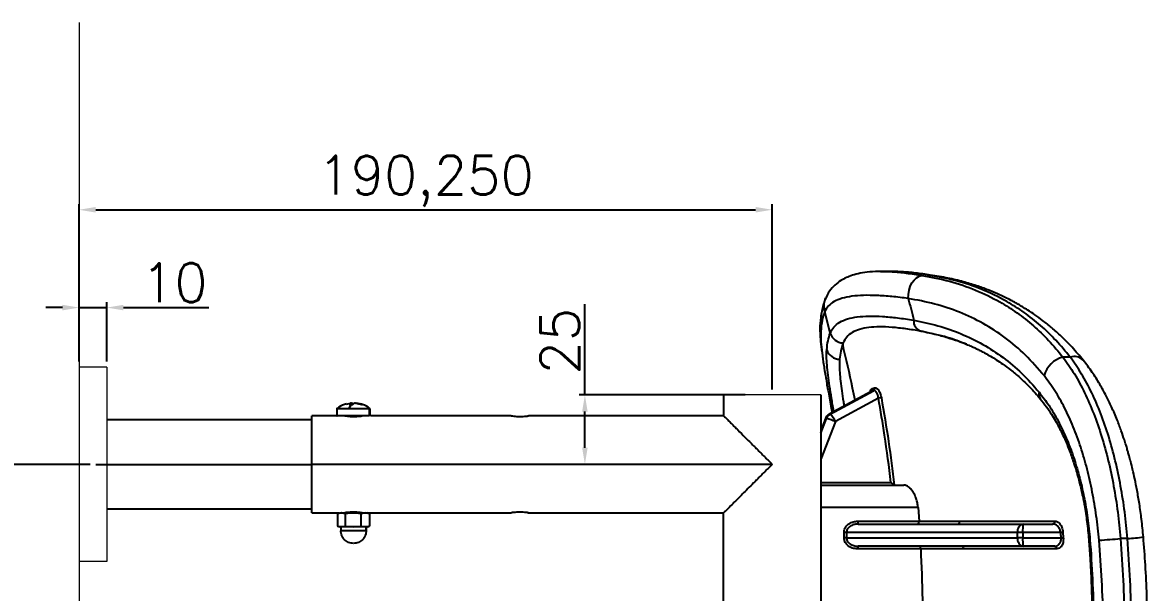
# Model space of a CAD drawing. Header units: inches. Extents: x 63 to 903, y 39 to 633.
# Drawn here: x 211.2 to 414.1, y 251.1 to 353.8 of the extents above; entities that cross this region are included whole.
import ezdxf

# ---------------------------------------------------------------- set-up
doc = ezdxf.new("R2010")
doc.units = ezdxf.units.IN
doc.header["$MEASUREMENT"] = 0
doc.layers.get('0').update_dxf_attribs({"lineweight": 13})
doc.layers.get('Defpoints').update_dxf_attribs({"color": 3})
doc.layers.add('윤곽선', color=7, linetype='Continuous', lineweight=9)
doc.styles.get("Standard").update_dxf_attribs({"font": 'romans.shx', "bigfont": 'ghs.shx'})
doc.dimstyles.new('2-1사본 Standard', dxfattribs={"dimtxt": 2.5, "dimasz": 3, "dimexe": 1, "dimexo": 1, "dimgap": 1, "dimtad": 1, "dimdec": 1, "dimlfac": 2, "dimdsep": 46, "dimtxsty": 'Standard', "dimcen": 0.09, "dimclrd": 1, "dimclre": 1, "dimclrt": 2, "dimadec": 0, "dimazin": 0, "dimtfac": 1, "dimtdec": 1, "dimtmove": 0, "dimatfit": 3, "dimfxl": 0, "dimtolj": 1, "dimtzin": 0, "dimarcsym": 0})

# ---------------------------------------------------------------- blocks, each defined once
blk = doc.blocks.new('*D9')
at = {"layer": 'Defpoints', "color": 0}
for p in [(346.43, 320.05), (221.43, 291.69), (346.43, 286.69)]:
    blk.add_point(p, dxfattribs=at)
at = {"layer": '윤곽선', "color": 1, "lineweight": -2}
for p, q in [((221.43, 292.69), (221.43, 321.05)), ((346.43, 287.69), (346.43, 321.05)), ((224.43, 320.05), (343.43, 320.05))]:
    blk.add_line(p, q, dxfattribs=at)
at = {"layer": '윤곽선', "color": 1}
for points in [[(224.43, 320.55), (224.43, 319.55), (221.43, 320.05)], [(343.43, 320.55), (343.43, 319.55), (346.43, 320.05)]]:
    blk.add_solid(points, dxfattribs=at)
at = {"layer": '윤곽선', "color": 2, "insert": (283.93, 331.05), "char_height": 7, "attachment_point": 5}
blk.add_mtext('\\A1;\\P190,250', dxfattribs=at)
blk = doc.blocks.new('*D10')
at = {"layer": 'Defpoints', "color": 0}
for p in [(224.43, 274.19), (201.12, 206.69), (224.43, 206.69)]:
    blk.add_point(p, dxfattribs=at)
at = {"layer": '윤곽선', "color": 1, "lineweight": -2}
for p, q in [((223.43, 274.19), (200.12, 274.19)), ((201.12, 271.19), (201.12, 209.69)), ((223.43, 206.69), (200.12, 206.69))]:
    blk.add_line(p, q, dxfattribs=at)
at = {"layer": '윤곽선', "color": 1}
for points in [[(201.62, 271.19), (200.62, 271.19), (201.12, 274.19)], [(200.62, 209.69), (201.62, 209.69), (201.12, 206.69)]]:
    blk.add_solid(points, dxfattribs=at)
at = {"layer": '윤곽선', "color": 2, "insert": (196.62, 240.44), "char_height": 7, "attachment_point": 5, "rotation": 90}
blk.add_mtext('\\A1;135%%P0.2', dxfattribs=at)
blk = doc.blocks.new('*D11')
at = {"layer": 'Defpoints', "color": 0}
for p in [(226.43, 302.43), (221.43, 291.69), (226.43, 291.69)]:
    blk.add_point(p, dxfattribs=at)
at = {"layer": '윤곽선', "color": 1, "lineweight": -2}
for p, q in [((218.43, 302.43), (215.43, 302.43)), ((221.43, 292.69), (221.43, 303.43)), ((221.43, 302.43), (226.43, 302.43)), ((226.43, 292.69), (226.43, 303.43)), ((229.43, 302.43), (244.81, 302.43))]:
    blk.add_line(p, q, dxfattribs=at)
at = {"layer": '윤곽선', "color": 1}
for points in [[(218.43, 301.93), (218.43, 302.93), (221.43, 302.43)], [(229.43, 302.93), (229.43, 301.93), (226.43, 302.43)]]:
    blk.add_solid(points, dxfattribs=at)
at = {"layer": '윤곽선', "color": 2, "insert": (238.62, 306.93), "char_height": 7, "attachment_point": 5}
blk.add_mtext('\\A1;10', dxfattribs=at)
blk = doc.blocks.new('*D12')
at = {"layer": 'Defpoints', "color": 0}
for p in [(312.65, 286.69), (342.58, 286.69), (325.42, 274.19)]:
    blk.add_point(p, dxfattribs=at)
at = {"layer": '윤곽선', "color": 1, "lineweight": -2}
for p, q in [((312.65, 286.69), (312.65, 303.03)), ((341.58, 286.69), (311.65, 286.69)), ((312.65, 277.19), (312.65, 283.69)), ((324.42, 274.19), (311.65, 274.19))]:
    blk.add_line(p, q, dxfattribs=at)
at = {"layer": '윤곽선', "color": 1}
for points in [[(313.15, 283.69), (312.15, 283.69), (312.65, 286.69)], [(312.15, 277.19), (313.15, 277.19), (312.65, 274.19)]]:
    blk.add_solid(points, dxfattribs=at)
at = {"layer": '윤곽선', "color": 2, "insert": (308.15, 296.36), "char_height": 7, "attachment_point": 5, "rotation": 90}
blk.add_mtext('\\A1;25', dxfattribs=at)

msp = doc.modelspace()

# ---------------------------------------------------------------- linework, layer by layer
at = {"color": 7, "linetype": 'Continuous', "lineweight": 25}
for p, q in [((366.175, 308.934), (365.95, 308.939)), ((365.95, 308.939), (366.175, 308.934)), ((366.175, 308.949), (366.175, 308.949)), ((367.57, 308.949), (366.175, 308.949)), ((367.802, 308.94), (367.529, 308.949)), ((368.555, 308.914), (367.802, 308.94)), ((356.891, 297.833), (355.908, 301.721)), ((400.188, 293.499), (398.873, 293.499)), ((337.678, 286.694), (337.678, 282.944)), ((355.178, 286.694), (355.178, 194.194)), ((364.281, 287.326), (356.698, 283.197)), ((364.29, 287.325), (356.717, 283.202)), ((356.891, 283.202), (364.687, 287.446)), ((365.596, 286.098), (357.849, 281.88)), ((364.508, 287.859), (364.901, 287.979)), ((267.928, 284.244), (267.928, 282.944)), ((269.686, 285.059), (270.356, 285.208)), ((270.484, 284.989), (270.083, 284.244)), ((270.458, 285.208), (270.154, 284.978)), ((270.154, 284.978), (270.484, 284.989)), ((270.464, 284.988), (270.464, 285.223)), ((270.551, 285.208), (270.464, 285.188)), ((270.484, 284.989), (270.816, 284.978)), ((270.906, 285.08), (270.737, 285.208)), ((270.816, 284.978), (271.12, 285.208)), ((271.306, 285.208), (272.339, 284.978)), ((272.533, 284.978), (271.5, 285.208)), ((272.339, 284.978), (272.533, 284.978)), ((273.807, 282.944), (273.807, 284.244)), ((273.882, 284.244), (273.807, 284.244)), ((273.928, 282.944), (273.928, 284.244)), ((337.678, 284.694), (337.678, 282.944)), ((263.428, 282.194), (226.428, 282.194)), ((269.353, 282.944), (263.428, 282.944)), ((299.353, 282.944), (273.97, 282.944)), ((337.678, 282.944), (302.503, 282.944)), ((355.178, 279.8), (356.217, 282.437)), ((356.044, 282.437), (355.178, 280.24)), ((356.019, 282.43), (355.178, 280.294)), ((356.217, 282.437), (356.044, 282.437)), ((356.717, 283.202), (356.891, 283.202)), ((357.849, 281.88), (355.178, 275.099)), ((346.428, 274.194), (263.428, 274.194)), ((355.178, 270.944), (367.845, 270.944)), ((355.178, 270.444), (370.166, 270.444)), ((226.428, 266.194), (263.428, 266.194)), ((372.734, 266.444), (355.178, 266.444)), ((372.734, 266.444), (372.919, 263.977)), ((263.428, 265.444), (268.347, 265.444)), ((268.735, 265.444), (268.042, 265.303)), ((268.042, 265.303), (268.042, 263.085)), ((269.429, 265.303), (268.735, 265.444)), ((270.872, 265.444), (269.429, 265.303)), ((269.429, 265.303), (269.429, 263.085)), ((272.315, 265.303), (270.872, 265.444)), ((273.064, 265.444), (272.315, 265.303)), ((272.315, 263.085), (272.315, 265.303)), ((273.814, 265.303), (273.064, 265.444)), ((273.814, 265.303), (273.428, 265.444)), ((273.515, 265.444), (299.353, 265.444)), ((273.814, 265.303), (273.814, 263.085)), ((302.503, 265.444), (337.678, 265.444)), ((337.678, 215.444), (337.678, 265.444)), ((361.849, 263.944), (372.92, 263.944)), ((268.042, 263.085), (268.735, 262.944)), ((268.628, 262.944), (268.628, 262.244)), ((268.735, 262.944), (269.429, 263.085)), ((269.429, 263.085), (270.872, 262.944)), ((270.872, 262.944), (272.315, 263.085)), ((272.315, 263.085), (273.064, 262.944)), ((273.064, 262.944), (273.814, 263.085)), ((273.228, 262.244), (273.228, 262.944)), ((273.228, 262.944), (273.228, 262.244)), ((359.404, 260.944), (359.404, 261.944)), ((359.837, 261.944), (359.404, 261.944)), ((390.668, 261.944), (359.837, 261.944)), ((359.837, 261.944), (359.837, 260.944)), ((361.936, 263.444), (391.704, 263.444)), ((390.668, 260.944), (390.668, 261.944)), ((391.607, 261.944), (390.668, 261.944)), ((391.607, 261.944), (391.607, 260.944)), ((398.464, 261.944), (391.607, 261.944)), ((391.704, 263.444), (397.004, 263.444)), ((398.861, 261.976), (398.936, 260.974)), ((359.837, 260.944), (359.404, 260.944)), ((359.837, 260.944), (390.668, 260.944)), ((391.607, 260.944), (390.668, 260.944)), ((391.607, 260.944), (398.539, 260.944)), ((410.49, 260.819), (409.23, 260.819)), ((373.22, 258.944), (361.849, 258.944)), ((391.704, 259.444), (361.936, 259.444)), ((373.219, 258.968), (373.22, 258.944)), ((397.363, 259.444), (391.704, 259.444))]:
    msp.add_line(p, q, dxfattribs=at)
for p, q in [((355.178, 286.694), (337.678, 286.694)), ((226.428, 256.694), (221.428, 256.694))]:
    msp.add_line(p, q)
at = {"color": 8, "linetype": 'Continuous', "lineweight": 25}
for p, q in [((270.458, 284.988), (270.458, 285.208)), ((270.737, 285.208), (270.737, 284.981)), ((356.019, 282.43), (356.044, 282.437)), ((356.698, 283.197), (356.717, 283.202)), ((224.428, 274.194), (263.428, 274.194)), ((272.367, 265.364), (272.367, 265.467))]:
    msp.add_line(p, q, dxfattribs=at)
at = {"color": 7, "linetype": 'Continuous', "lineweight": 25, "flags": 128}
for points in [[(370.975, 304.084), (370.987, 304.813), (371.106, 305.54), (371.325, 306.233), (371.635, 306.861), (372.023, 307.397), (372.471, 307.817), (372.959, 308.102), (373.466, 308.239)], [(374.357, 308.34), (374.791, 308.332), (374.95, 308.299)], [(355.966, 303.889), (355.999, 303.969), (356.109, 304.205)], [(268.428, 265.444), (268.212, 265.365), (268.039, 265.302)], [(268.039, 263.086), (268.257, 263.006), (268.428, 262.944)], [(273.424, 262.943), (273.644, 263.023), (273.817, 263.086)]]:
    msp.add_lwpolyline(points, dxfattribs=at)
at = {"color": 8, "linetype": 'Continuous', "lineweight": 25, "flags": 128}
msp.add_lwpolyline([(355.197, 298.149), (355.061, 298.847), (355.065, 299.3)], dxfattribs=at)
at = {"color": 8, "linetype": 'Continuous', "lineweight": 25}
for centre, radius, start, end in [((358.985, 302.724), 3.236, 158.89156, 198.04741), ((358.006, 299.039), 2.953, 147.26757, 174.9617), ((400.931, 291.409), 2.217, 43.50437, 109.58691), ((395.9, 286.825), 1.393, 164.06091, 217.03417), ((403.629, 261.705), 1.075, 264.66155, 276.21824), ((408.764, 291.519), 30.748, 273.21702, 278.61357)]:
    msp.add_arc(centre, radius, start, end, dxfattribs=at)
at = {"color": 7, "linetype": 'Continuous', "lineweight": 25}
for centre, radius, start, end in [((373.885, 299.998), 1.937, 174.65733, 250.68869), ((359.339, 298.629), 2.574, 198.00493, 267.61231), ((358.639, 295.63), 2.51, 199.2805, 269.04625), ((400.013, 288.918), 4.721, 103.97469, 164.65783), ((364.034, 287.74), 0.488, 301.59999, 13.99708), ((364.43, 287.859), 0.486, 301.89068, 14.31353), ((367.436, 276.519), 9.754, 97.73574, 100.87415), ((270.928, 280.244), 5, 109.11146, 126.44296), ((270.928, 280.244), 5, 104.46669, 109.11146), ((270.928, 280.244), 5, 70.94423, 76.31695), ((270.928, 280.244), 5, 53.55318, 70.94423), ((357.415, 281.88), 1.5, 118.56541, 158.49937), ((357.433, 281.893), 1.492, 118.66896, 158.59925), ((357.607, 281.893), 1.492, 118.66894, 158.5991), ((353.944, 273.109), 9.601, 66.00045, 76.30547), ((354.691, 280.599), 3.408, 22.08264, 49.80541), ((362.634, 263.823), 0.794, 171.22202, 208.48037), ((396.96, 263.915), 0.473, 275.41636, 7.66161), ((391.988, 262.14), 1.334, 102.28267, 188.44962), ((397.51, 262.318), 5.915, 169.02022, 183.62013), ((394.072, 319.293), 57.517, 274.37979, 274.77604), ((391.988, 260.748), 1.334, 171.55038, 257.71733), ((397.51, 260.571), 5.915, 176.37987, 190.97978), ((394.145, 321.633), 60.848, 274.1416, 274.51586), ((398.632, 376.976), 116.64, 273.314, 275.21271), ((362.634, 259.065), 0.794, 151.51963, 188.77798), ((397.323, 258.984), 0.462, 358.15316, 85.15415)]:
    msp.add_arc(centre, radius, start, end, dxfattribs=at)
for points, knots in [([(366.146, 308.949), (365.429, 308.932), (364.067, 308.899), (362.329, 308.64), (360.925, 308.276), (359.801, 307.846), (358.752, 307.29), (357.695, 306.49), (356.674, 305.377), (356.209, 304.399), (355.965, 303.887)], [0, 0, 0, 0, 0.1508569, 0.2868356, 0.4073195, 0.5111297, 0.6147955, 0.7305138, 0.8588897, 1, 1, 1, 1]), ([(374.949, 308.299), (374.058, 308.422), (372.268, 308.669), (370.399, 308.857), (369.475, 308.884), (369.305, 308.889)], [0, 0, 0, 0, 0.447615, 0.8988909, 1, 1, 1, 1]), ([(373.466, 308.239), (375.137, 307.919), (378.472, 307.281), (383.144, 305.666), (387.18, 303.715), (390.63, 301.517), (393.565, 299.199), (396.339, 296.561), (398.027, 294.521), (398.873, 293.499)], [0, 0, 0, 0, 0.1667618, 0.3327345, 0.4982634, 0.6228935, 0.7479583, 0.8736101, 1, 1, 1, 1]), ([(400.188, 293.499), (399.336, 294.534), (397.637, 296.599), (394.842, 299.265), (391.884, 301.604), (388.388, 303.827), (384.274, 305.797), (379.491, 307.413), (376.072, 308.031), (374.357, 308.34)], [0, 0, 0, 0, 0.125528, 0.2503196, 0.3745249, 0.4982952, 0.6648514, 0.8319677, 1, 1, 1, 1]), ([(402.54, 292.936), (401.87, 293.733), (400.604, 295.242), (398.677, 297.178), (396.902, 298.772), (395.296, 300.059), (393.867, 301.097), (392.623, 301.926), (391.639, 302.533), (390.885, 302.974), (390.226, 303.344), (389.425, 303.774), (388.349, 304.315), (386.963, 304.957), (385.254, 305.665), (383.206, 306.403), (380.803, 307.124), (378.03, 307.798), (376.013, 308.126), (374.949, 308.299)], [0, 0, 0, 0, 0.0922446, 0.1745944, 0.2473338, 0.3106309, 0.3647619, 0.4110821, 0.4498462, 0.4724786, 0.4924457, 0.5200561, 0.5579751, 0.606225, 0.6647695, 0.7334699, 0.8121533, 0.9009433, 1, 1, 1, 1]), ([(370.975, 304.084), (369.98, 304.202), (367.988, 304.439), (365.301, 304.627), (362.877, 304.66), (360.765, 304.501), (358.986, 304.136), (357.57, 303.556), (356.505, 302.772), (356.108, 302.072), (355.908, 301.721)], [0, 0, 0, 0, 0.1253129, 0.2507934, 0.3756145, 0.5002309, 0.6256656, 0.7508591, 0.8751524, 1, 1, 1, 1]), ([(355.965, 303.886), (355.737, 303.204), (355.282, 301.845), (355.137, 300.145), (355.065, 299.299)], [0, 0, 0, 0, 0.5019934, 1, 1, 1, 1]), ([(370.975, 304.084), (371.141, 303.434), (371.473, 302.133), (371.795, 300.83), (371.956, 300.178)], [0, 0, 0, 0, 0.4999852, 1, 1, 1, 1]), ([(395.461, 290.167), (394.369, 291.437), (392.187, 293.973), (388.492, 297.076), (384.523, 299.652), (380.271, 301.66), (375.777, 303.181), (372.579, 303.782), (370.975, 304.084)], [0, 0, 0, 0, 0.1678311, 0.3352345, 0.5023826, 0.6680785, 0.8335695, 1, 1, 1, 1]), ([(355.908, 301.721), (355.731, 301.211), (355.378, 300.191), (355.257, 298.829), (355.197, 298.149)], [0, 0, 0, 0, 0.50035, 1, 1, 1, 1]), ([(356.891, 297.833), (357.087, 298.216), (357.478, 298.981), (358.539, 299.821), (359.952, 300.428), (361.734, 300.792), (363.856, 300.931), (366.291, 300.859), (368.978, 300.615), (370.962, 300.324), (371.956, 300.178)], [0, 0, 0, 0, 0.1257625, 0.2513023, 0.3757019, 0.5001367, 0.6257521, 0.7506651, 0.8750767, 1, 1, 1, 1]), ([(355.065, 299.299), (355.054, 298.941), (355.033, 298.181), (355.124, 296.716), (355.284, 295.146), (355.461, 293.946), (355.534, 293.451)], [0, 0, 0, 0, 0.2358153, 0.5004186, 0.7936683, 1, 1, 1, 1]), ([(373.244, 298.17), (372.331, 298.322), (370.505, 298.625), (368.012, 298.896), (365.766, 298.992), (363.8, 298.881), (362.146, 298.549), (360.818, 297.971), (359.81, 297.162), (359.425, 296.425), (359.232, 296.057)], [0, 0, 0, 0, 0.1250525, 0.2501125, 0.3773835, 0.5001942, 0.625164, 0.7501562, 0.8751359, 1, 1, 1, 1]), ([(371.956, 300.178), (373.429, 299.87), (376.376, 299.255), (380.529, 297.779), (384.453, 295.877), (388.105, 293.493), (391.511, 290.659), (393.541, 288.362), (394.56, 287.208)], [0, 0, 0, 0, 0.1672458, 0.3345046, 0.5014212, 0.6670698, 0.8327755, 1, 1, 1, 1]), ([(355.197, 298.149), (355.187, 297.672), (355.168, 296.725), (355.338, 294.838), (355.626, 292.666), (356.019, 290.221), (356.491, 287.538), (356.905, 285.275), (357.163, 283.88), (357.235, 283.49)], [0, 0, 0, 0, 0.1591859, 0.3162436, 0.4729708, 0.6292113, 0.7840646, 0.9395682, 1, 1, 1, 1]), ([(356.27, 294.801), (356.334, 295.368), (356.461, 296.503), (356.747, 297.39), (356.891, 297.833)], [0, 0, 0, 0, 0.4997735, 1, 1, 1, 1]), ([(372.998, 298.243), (373.928, 298.064), (375.655, 297.73), (377.961, 297.093), (379.84, 296.47), (381.249, 295.925), (382.258, 295.494), (382.981, 295.164), (383.612, 294.861), (384.235, 294.546), (384.98, 294.15), (385.856, 293.653), (386.918, 293.001), (388.14, 292.184), (389.565, 291.126), (391.182, 289.77), (392.971, 288.069), (394.156, 286.71), (394.788, 285.986)], [0, 0, 0, 0, 0.1073525, 0.1993547, 0.276256, 0.3381153, 0.3767269, 0.4057838, 0.4321734, 0.4599671, 0.4891465, 0.5332142, 0.580859, 0.6392121, 0.7100927, 0.7936156, 0.8900679, 1, 1, 1, 1]), ([(373.753, 298.077), (373.668, 298.093), (373.497, 298.125), (373.328, 298.155), (373.244, 298.17)], [0, 0, 0, 0, 0.5009523, 1, 1, 1, 1]), ([(381.446, 295.836), (380.316, 296.269), (377.846, 297.215), (375.192, 297.774), (373.753, 298.077)], [0, 0, 0, 0, 0.4576282, 1, 1, 1, 1]), ([(359.146, 295.831), (359.025, 295.43), (358.781, 294.626), (358.659, 293.623), (358.598, 293.12)], [0, 0, 0, 0, 0.4986529, 1, 1, 1, 1]), ([(359.232, 296.057), (359.217, 296.02), (359.187, 295.946), (359.16, 295.87), (359.147, 295.831)], [0, 0, 0, 0, 0.49782364, 1, 1, 1, 1]), ([(358.598, 293.12), (358.577, 292.783), (358.535, 292.108), (358.602, 290.755), (358.747, 289.196), (358.973, 287.426), (359.193, 285.903), (359.349, 284.939), (359.394, 284.665)], [0, 0, 0, 0, 0.18438711, 0.3699632, 0.55572966, 0.74034222, 0.92620051, 1, 1, 1, 1]), ([(398.873, 293.499), (399.572, 292.519), (400.966, 290.562), (402.808, 287.119), (404.452, 283.353), (405.876, 279.256), (407.079, 274.89), (408.046, 270.312), (408.792, 265.603), (409.084, 262.413), (409.23, 260.819)], [0, 0, 0, 0, 0.1253662, 0.2503536, 0.3750835, 0.4996771, 0.6253442, 0.7505409, 0.8753861, 1, 1, 1, 1]), ([(410.49, 260.819), (410.344, 262.41), (410.053, 265.595), (409.312, 270.297), (408.352, 274.868), (407.157, 279.232), (405.742, 283.331), (404.106, 287.104), (402.272, 290.555), (400.883, 292.517), (400.188, 293.499)], [0, 0, 0, 0, 0.12445875, 0.2491362, 0.37414924, 0.49961364, 0.62432473, 0.74921331, 0.87439875, 1, 1, 1, 1]), ([(413.369, 261.118), (413.269, 262.177), (413.079, 264.176), (412.684, 266.977), (412.268, 269.406), (411.853, 271.477), (411.463, 273.199), (411.118, 274.58), (410.838, 275.627), (410.631, 276.359), (410.447, 276.99), (410.231, 277.704), (409.878, 278.815), (409.354, 280.351), (408.595, 282.358), (407.688, 284.475), (406.645, 286.616), (405.493, 288.702), (404.128, 290.872), (403.086, 292.226), (402.54, 292.936)], [0, 0, 0, 0, 0.0856468, 0.1615639, 0.228299, 0.2861369, 0.335094, 0.3749478, 0.4055115, 0.4267877, 0.439776, 0.461697, 0.4906785, 0.5403272, 0.6032977, 0.6807654, 0.7485186, 0.8241542, 0.9078136, 1, 1, 1, 1]), ([(405.375, 260.532), (405.228, 261.992), (404.934, 264.912), (404.2, 269.207), (403.27, 273.354), (402.12, 277.304), (400.76, 281.009), (399.192, 284.419), (397.442, 287.524), (396.122, 289.285), (395.461, 290.167)], [0, 0, 0, 0, 0.1260607, 0.2520879, 0.3775403, 0.5019141, 0.6269062, 0.7517565, 0.8756148, 1, 1, 1, 1]), ([(364.687, 287.446), (364.611, 287.423), (364.477, 287.381), (364.347, 287.342), (364.29, 287.325)], [0, 0, 0, 0, 0.5599965, 1, 1, 1, 1]), ([(365.596, 286.098), (365.568, 286.299), (365.526, 286.602), (365.391, 286.948), (365.269, 287.165), (365.129, 287.33), (364.981, 287.433), (364.83, 287.478), (364.735, 287.457), (364.687, 287.446)], [0, 0, 0, 0, 0.2492195, 0.3753353, 0.4990947, 0.6220497, 0.7491101, 0.870128, 1, 1, 1, 1]), ([(364.901, 287.979), (364.954, 287.988), (365.062, 288.006), (365.241, 287.935), (365.425, 287.79), (365.607, 287.569), (365.774, 287.284), (365.973, 286.837), (366.063, 286.445), (366.123, 286.184)], [0, 0, 0, 0, 0.1245799, 0.2494899, 0.3740965, 0.4990088, 0.62453, 0.7495231, 1, 1, 1, 1]), ([(367.845, 270.944), (367.488, 273.782), (366.85, 278.851), (365.979, 283.883), (365.596, 286.098)], [0, 0, 0, 0, 0.5599856, 1, 1, 1, 1]), ([(366.123, 286.184), (366.573, 283.569), (367.472, 278.347), (368.121, 273.087), (368.445, 270.461)], [0, 0, 0, 0, 0.5007419, 1, 1, 1, 1]), ([(394.56, 287.208), (395.172, 286.417), (396.395, 284.837), (398.024, 282.046), (399.484, 278.988), (400.754, 275.661), (401.828, 272.115), (402.694, 268.396), (403.363, 264.553), (403.618, 261.945), (403.745, 260.637)], [0, 0, 0, 0, 0.1248247, 0.2495507, 0.3748663, 0.4993519, 0.6245509, 0.7499345, 0.874591, 1, 1, 1, 1]), ([(267.974, 284.244), (267.96, 284.244), (267.898, 284.244), (268.25, 284.244), (268.985, 284.244), (269.717, 284.244), (270.083, 284.244)], [0, 0, 0, 0, 0.0829187, 0.3886136, 0.694306, 1, 1, 1, 1]), ([(270.083, 284.244), (270.473, 284.244), (271.252, 284.244), (272.399, 284.244), (273.344, 284.244), (273.653, 284.244), (273.807, 284.244)], [0, 0, 0, 0, 0.2499999, 0.5000005, 0.75, 1, 1, 1, 1]), ([(270.458, 285.208), (270.461, 285.209), (270.468, 285.213), (270.449, 285.214), (270.411, 285.213), (270.374, 285.209), (270.356, 285.208)], [0, 0, 0, 0, 0.2500194, 0.499759, 0.7494123, 1, 1, 1, 1]), ([(270.551, 285.208), (270.57, 285.209), (270.609, 285.213), (270.666, 285.214), (270.714, 285.213), (270.729, 285.209), (270.737, 285.208)], [0, 0, 0, 0, 0.2500191, 0.4997504, 0.7494252, 1, 1, 1, 1]), ([(271.306, 285.208), (271.286, 285.209), (271.248, 285.213), (271.19, 285.214), (271.143, 285.213), (271.127, 285.209), (271.12, 285.208)], [0, 0, 0, 0, 0.2500191, 0.4997504, 0.7494252, 1, 1, 1, 1]), ([(271.399, 285.208), (271.395, 285.209), (271.389, 285.213), (271.408, 285.214), (271.446, 285.213), (271.482, 285.209), (271.5, 285.208)], [0, 0, 0, 0, 0.2500205, 0.4997579, 0.7494238, 1, 1, 1, 1]), ([(394.788, 285.986), (395.161, 285.519), (395.857, 284.649), (396.763, 283.298), (397.493, 282.088), (398.063, 281.049), (398.527, 280.138), (398.973, 279.207), (399.51, 278.001), (400.167, 276.367), (400.921, 274.222), (401.624, 271.844), (402.25, 269.305), (402.774, 266.686), (403.234, 263.767), (403.428, 261.709), (403.529, 260.635)], [0, 0, 0, 0, 0.0809845, 0.1508066, 0.2097431, 0.2578628, 0.2950696, 0.3313546, 0.3780261, 0.4454737, 0.5271901, 0.6238443, 0.7059298, 0.7957126, 0.8934251, 1, 1, 1, 1]), ([(263.428, 274.194), (263.428, 274.767), (263.428, 275.912), (263.428, 277.564), (263.428, 279.087), (263.428, 280.421), (263.428, 281.517), (263.428, 282.326), (263.428, 282.846), (263.428, 282.911), (263.428, 282.944)], [0, 0, 0, 0, 0.125, 0.2500002, 0.375, 0.5000003, 0.6250002, 0.7500001, 0.875, 1, 1, 1, 1]), ([(273.807, 282.944), (273.653, 282.944), (273.345, 282.944), (272.398, 282.944), (271.258, 282.944), (270.062, 282.944), (268.991, 282.944), (268.249, 282.944), (267.898, 282.944), (267.96, 282.944), (267.974, 282.944)], [0, 0, 0, 0, 0.1375279, 0.2750556, 0.4125839, 0.5501118, 0.6876399, 0.8251673, 0.9626958, 1, 1, 1, 1]), ([(269.353, 282.944), (269.377, 282.94), (269.424, 282.931), (269.788, 282.873), (270.307, 282.815), (270.721, 282.806), (270.928, 282.801)], [0, 0, 0, 0, 0.2496752, 0.4995836, 0.749367, 1, 1, 1, 1]), ([(270.928, 282.801), (271.134, 282.806), (271.547, 282.815), (272.076, 282.874), (272.402, 282.925), (272.543, 282.952), (272.503, 282.944), (272.503, 282.944)], [0, 0, 0, 0, 0.2501467, 0.5001376, 0.7499809, 0.999753, 1, 1, 1, 1]), ([(299.353, 282.944), (299.377, 282.94), (299.424, 282.931), (299.788, 282.873), (300.307, 282.815), (300.721, 282.806), (300.928, 282.801)], [0, 0, 0, 0, 0.24967512, 0.49958357, 0.749367, 1, 1, 1, 1]), ([(300.928, 282.801), (301.134, 282.806), (301.547, 282.815), (302.076, 282.874), (302.402, 282.925), (302.543, 282.952), (302.503, 282.944), (302.503, 282.944)], [0, 0, 0, 0, 0.2501474, 0.5001371, 0.7499808, 0.999753, 1, 1, 1, 1]), ([(337.678, 282.944), (337.712, 282.911), (337.78, 282.843), (338.222, 282.4), (338.704, 281.918), (339.146, 281.476), (339.66, 280.962), (340.443, 280.179), (341.574, 279.048), (342.769, 277.853), (343.719, 276.903), (344.373, 276.249), (345.033, 275.589), (345.719, 274.903), (346.184, 274.438), (346.428, 274.194)], [0, 0, 0, 0, 0.1032327, 0.2102142, 0.2656541, 0.3239809, 0.3830313, 0.4458006, 0.5756585, 0.7126459, 0.7685541, 0.8250642, 0.8819163, 0.9379558, 1, 1, 1, 1]), ([(263.428, 265.444), (263.428, 265.477), (263.428, 265.542), (263.428, 266.062), (263.428, 266.871), (263.428, 267.967), (263.428, 269.301), (263.428, 270.824), (263.428, 272.476), (263.428, 273.621), (263.428, 274.194)], [0, 0, 0, 0, 0.12500001, 0.24999991, 0.37499984, 0.49999982, 0.62499997, 0.75000001, 0.87499999, 1, 1, 1, 1]), ([(346.428, 274.194), (346.184, 273.95), (345.719, 273.485), (345.033, 272.799), (344.373, 272.139), (343.719, 271.485), (342.939, 270.704), (342.051, 269.817), (341.099, 268.865), (340.302, 268.068), (339.66, 267.426), (338.988, 266.754), (338.317, 266.083), (337.78, 265.546), (337.712, 265.478), (337.678, 265.444)], [0, 0, 0, 0, 0.0620449, 0.1180853, 0.1749382, 0.2314494, 0.2873583, 0.3798597, 0.4697657, 0.554376, 0.6171463, 0.6761975, 0.7897826, 0.8967657, 1, 1, 1, 1]), ([(367.845, 270.944), (367.899, 270.896), (368.006, 270.801), (368.176, 270.658), (368.31, 270.552), (368.4, 270.488), (368.43, 270.47), (368.445, 270.461)], [0, 0, 0, 0, 0.2504661, 0.4999656, 0.7779066, 0.8951707, 1, 1, 1, 1]), ([(372.734, 266.444), (372.703, 266.711), (372.657, 267.118), (372.531, 267.642), (372.407, 268.053), (372.243, 268.479), (372.033, 268.914), (371.835, 269.242), (371.666, 269.478), (371.538, 269.641), (371.399, 269.796), (371.263, 269.93), (371.127, 270.048), (370.94, 270.19), (370.702, 270.327), (370.424, 270.426), (370.253, 270.438), (370.166, 270.444)], [0, 0, 0, 0, 0.1222473, 0.1855982, 0.2505063, 0.3270284, 0.4101826, 0.5000561, 0.5380833, 0.5798148, 0.6252533, 0.6699115, 0.7055106, 0.7499519, 0.8399343, 0.9193501, 1, 1, 1, 1]), ([(268.434, 265.444), (268.444, 265.444), (268.464, 265.444), (268.642, 265.444), (268.735, 265.444)], [0, 0, 0, 0, 0.4791674, 1, 1, 1, 1]), ([(268.735, 265.444), (268.855, 265.444), (269.093, 265.444), (269.616, 265.444), (270.218, 265.444), (270.654, 265.444), (270.872, 265.444)], [0, 0, 0, 0, 0.2500003, 0.5000017, 0.7500002, 1, 1, 1, 1]), ([(270.928, 265.587), (270.721, 265.582), (270.308, 265.573), (269.787, 265.515), (269.431, 265.459), (269.329, 265.439), (269.358, 265.447), (269.473, 265.465), (269.473, 265.465)], [0, 0, 0, 0, 0.20015511, 0.40018329, 0.60009513, 0.79994929, 0.99995889, 1, 1, 1, 1]), ([(270.872, 265.444), (271.09, 265.444), (271.528, 265.444), (272.141, 265.444), (272.682, 265.444), (272.937, 265.444), (273.064, 265.444)], [0, 0, 0, 0, 0.2499994, 0.4999996, 0.7499991, 1, 1, 1, 1]), ([(272.503, 265.444), (272.479, 265.449), (272.432, 265.457), (272.069, 265.515), (271.55, 265.573), (271.136, 265.582), (270.928, 265.587)], [0, 0, 0, 0, 0.2496751, 0.4995845, 0.7493668, 1, 1, 1, 1]), ([(273.064, 265.444), (273.166, 265.444), (273.369, 265.444), (273.408, 265.444), (273.428, 265.444)], [0, 0, 0, 0, 0.50000069, 1, 1, 1, 1]), ([(300.928, 265.587), (300.722, 265.582), (300.31, 265.574), (299.781, 265.514), (299.454, 265.463), (299.313, 265.437), (299.353, 265.444), (299.353, 265.444)], [0, 0, 0, 0, 0.250148, 0.5001374, 0.749981, 0.9997531, 1, 1, 1, 1]), ([(302.383, 265.465), (302.44, 265.455), (302.555, 265.435), (302.418, 265.46), (302.072, 265.514), (301.549, 265.573), (301.135, 265.582), (300.928, 265.587)], [0, 0, 0, 0, 0.1992838, 0.3994215, 0.5994547, 0.7993871, 1, 1, 1, 1]), ([(359.404, 261.944), (359.423, 262.13), (359.463, 262.525), (359.788, 263.074), (360.322, 263.552), (361.038, 263.882), (361.582, 263.923), (361.849, 263.944)], [0, 0, 0, 0, 0.1581304, 0.3351488, 0.5297775, 0.7695201, 1, 1, 1, 1]), ([(372.678, 263.444), (372.707, 263.45), (372.765, 263.463), (372.832, 263.549), (372.874, 263.647), (372.9, 263.736), (372.917, 263.836), (372.919, 263.909), (372.92, 263.944)], [0, 0, 0, 0, 0.24943057, 0.49908792, 0.62977176, 0.7496753, 0.87701434, 1, 1, 1, 1]), ([(372.919, 263.977), (374.023, 263.974), (376.23, 263.968), (378.925, 263.961), (380.272, 263.958)], [0, 0, 0, 0, 0.5001374, 1, 1, 1, 1]), ([(372.92, 263.944), (372.92, 263.95), (372.92, 263.961), (372.919, 263.972), (372.919, 263.977)], [0, 0, 0, 0, 0.5605417, 1, 1, 1, 1]), ([(379.915, 263.444), (379.961, 263.451), (380.031, 263.462), (380.115, 263.526), (380.173, 263.593), (380.219, 263.676), (380.263, 263.795), (380.268, 263.894), (380.272, 263.958)], [0, 0, 0, 0, 0.23905, 0.3680936, 0.4999906, 0.631887, 0.7609371, 1, 1, 1, 1]), ([(380.272, 263.958), (381.866, 263.96), (385.055, 263.963), (389.493, 263.968), (393.674, 263.973), (396.177, 263.976), (397.428, 263.978)], [0, 0, 0, 0, 0.2499448, 0.4999468, 0.7499523, 1, 1, 1, 1]), ([(397.428, 263.978), (397.585, 263.953), (397.9, 263.904), (398.272, 263.565), (398.527, 263.178), (398.686, 262.824), (398.809, 262.418), (398.844, 262.123), (398.861, 261.976)], [0, 0, 0, 0, 0.2498799, 0.4997288, 0.6247943, 0.75008, 0.875298, 1, 1, 1, 1]), ([(268.735, 262.944), (268.643, 262.944), (268.458, 262.944), (268.439, 262.944), (268.429, 262.944)], [0, 0, 0, 0, 0.499998, 1, 1, 1, 1]), ([(273.228, 262.244), (273.186, 262.244), (273.104, 262.244), (272.554, 262.244), (271.783, 262.244), (270.875, 262.244), (269.975, 262.244), (269.226, 262.244), (268.712, 262.244), (268.657, 262.244), (268.629, 262.244)], [0, 0, 0, 0, 0.125, 0.2500003, 0.3750004, 0.5000004, 0.6250003, 0.7500003, 0.8749999, 1, 1, 1, 1]), ([(270.928, 259.944), (270.627, 259.979), (270.024, 260.048), (269.264, 260.58), (268.732, 261.34), (268.663, 261.943), (268.629, 262.244)], [0, 0, 0, 0, 0.2500001, 0.5, 0.7500003, 1, 1, 1, 1]), ([(270.872, 262.944), (270.654, 262.944), (270.218, 262.944), (269.616, 262.944), (269.093, 262.944), (268.855, 262.944), (268.735, 262.944)], [0, 0, 0, 0, 0.2499998, 0.4999983, 0.7499997, 1, 1, 1, 1]), ([(273.064, 262.944), (272.937, 262.944), (272.682, 262.944), (272.141, 262.944), (271.528, 262.944), (271.09, 262.944), (270.872, 262.944)], [0, 0, 0, 0, 0.2500009, 0.5000004, 0.7500006, 1, 1, 1, 1]), ([(273.228, 262.244), (273.193, 261.943), (273.124, 261.34), (272.592, 260.58), (271.832, 260.048), (271.23, 259.979), (270.928, 259.944)], [0, 0, 0, 0, 0.2499998, 0.4999997, 0.7499998, 1, 1, 1, 1]), ([(273.422, 262.944), (273.424, 262.944), (273.451, 262.944), (273.352, 262.944), (273.16, 262.944), (273.064, 262.944)], [0, 0, 0, 0, 0.0384642, 0.5192315, 1, 1, 1, 1]), ([(361.936, 263.444), (361.675, 263.424), (361.152, 263.385), (360.551, 263.105), (360.175, 262.781), (359.979, 262.512), (359.859, 262.231), (359.844, 262.038), (359.837, 261.944)], [0, 0, 0, 0, 0.2749169, 0.5520339, 0.6814424, 0.7969786, 0.9007002, 1, 1, 1, 1]), ([(398.464, 261.944), (398.446, 262.058), (398.408, 262.294), (398.229, 262.714), (397.91, 263.112), (397.467, 263.392), (397.158, 263.427), (397.004, 263.444)], [0, 0, 0, 0, 0.1199335, 0.2500296, 0.4996276, 0.7498792, 1, 1, 1, 1]), ([(398.539, 260.944), (398.526, 261.131), (398.501, 261.464), (398.476, 261.797), (398.464, 261.944)], [0, 0, 0, 0, 0.5600007, 1, 1, 1, 1]), ([(361.849, 258.944), (361.506, 258.978), (360.814, 259.045), (359.992, 259.564), (359.49, 260.248), (359.432, 260.722), (359.404, 260.944)], [0, 0, 0, 0, 0.29602682, 0.59686742, 0.81159933, 1, 1, 1, 1]), ([(359.837, 260.944), (359.844, 260.85), (359.859, 260.657), (359.979, 260.376), (360.175, 260.108), (360.551, 259.783), (361.152, 259.503), (361.675, 259.464), (361.936, 259.444)], [0, 0, 0, 0, 0.0992971, 0.2030213, 0.3185511, 0.4479661, 0.7250831, 1, 1, 1, 1]), ([(397.363, 259.444), (397.51, 259.46), (397.804, 259.491), (398.141, 259.722), (398.357, 260.007), (398.48, 260.28), (398.553, 260.597), (398.544, 260.83), (398.539, 260.944)], [0, 0, 0, 0, 0.2488823, 0.4982121, 0.630035, 0.7487643, 0.8763223, 1, 1, 1, 1]), ([(398.936, 260.974), (398.94, 260.828), (398.95, 260.538), (398.888, 260.127), (398.777, 259.767), (398.573, 259.374), (398.242, 259.039), (397.937, 258.992), (397.785, 258.969)], [0, 0, 0, 0, 0.1259396, 0.2504228, 0.3758857, 0.5013616, 0.7510413, 1, 1, 1, 1]), ([(403.529, 260.635), (403.61, 259.548), (403.76, 257.536), (403.909, 254.757), (404.004, 252.456), (404.064, 250.408), (404.103, 248.282), (404.116, 245.754), (404.086, 242.716), (404.008, 240.525), (403.965, 239.344)], [0, 0, 0, 0, 0.1531364, 0.2834766, 0.3911324, 0.4770267, 0.5717071, 0.6903982, 0.8331337, 1, 1, 1, 1]), ([(403.745, 260.637), (403.911, 258.254), (404.243, 253.492), (404.418, 246.339), (404.295, 241.588), (404.234, 239.212)], [0, 0, 0, 0, 0.3336338, 0.6667244, 1, 1, 1, 1]), ([(406.088, 238.721), (406.116, 241.141), (406.173, 245.979), (405.924, 253.259), (405.558, 258.106), (405.375, 260.532)], [0, 0, 0, 0, 0.3331967, 0.6663209, 1, 1, 1, 1]), ([(409.23, 260.819), (409.411, 258.309), (409.773, 253.31), (410, 245.825), (409.921, 240.869), (409.881, 238.396)], [0, 0, 0, 0, 0.3357383, 0.6684967, 1, 1, 1, 1]), ([(411.151, 238.396), (411.189, 240.869), (411.264, 245.825), (411.034, 253.311), (410.671, 258.309), (410.49, 260.819)], [0, 0, 0, 0, 0.33152682, 0.66429481, 1, 1, 1, 1]), ([(414.046, 238.694), (414.082, 240.737), (414.152, 244.702), (414.022, 250.489), (413.771, 255.923), (413.5, 259.424), (413.369, 261.118)], [0, 0, 0, 0, 0.2739184, 0.5316023, 0.7735245, 1, 1, 1, 1]), ([(373.22, 258.944), (373.34, 255.906), (373.585, 249.74), (373.551, 240.482), (373.273, 231.184), (372.88, 225.025), (372.684, 221.944)], [0, 0, 0, 0, 0.2463691, 0.4999323, 0.7498739, 1, 1, 1, 1]), ([(373.219, 258.968), (373.217, 259.002), (373.213, 259.072), (373.195, 259.167), (373.169, 259.252), (373.125, 259.345), (373.059, 259.427), (373.002, 259.438), (372.973, 259.444)], [0, 0, 0, 0, 0.1225371, 0.2501629, 0.3698389, 0.5004993, 0.750163, 1, 1, 1, 1]), ([(380.972, 258.948), (380.014, 258.95), (378.097, 258.955), (375.503, 258.961), (373.98, 258.965), (373.219, 258.968)], [0, 0, 0, 0, 0.3333362, 0.6666872, 1, 1, 1, 1]), ([(380.971, 258.948), (380.966, 259.011), (380.958, 259.107), (380.913, 259.222), (380.867, 259.302), (380.81, 259.366), (380.727, 259.427), (380.659, 259.437), (380.614, 259.444)], [0, 0, 0, 0, 0.2395794, 0.3684541, 0.5000361, 0.6316101, 0.7604702, 1, 1, 1, 1]), ([(397.785, 258.969), (396.554, 258.967), (394.091, 258.963), (389.989, 258.958), (385.643, 258.953), (382.529, 258.95), (380.971, 258.948)], [0, 0, 0, 0, 0.2500567, 0.5000775, 0.7500655, 1, 1, 1, 1])]:
    msp.add_open_spline(points, degree=3, knots=knots, dxfattribs=at)
at = {"color": 8, "linetype": 'Continuous', "lineweight": 25}
for points, knots in [([(366.175, 308.934), (366.789, 308.926), (368.154, 308.911), (370.592, 308.67), (372.503, 308.384), (373.466, 308.239)], [0, 0, 0, 0, 0.2887062, 0.6416895, 1, 1, 1, 1]), ([(374.357, 308.34), (373.42, 308.47), (371.557, 308.727), (369.294, 308.926), (368.066, 308.927), (367.57, 308.928)], [0, 0, 0, 0, 0.3769877, 0.7486123, 1, 1, 1, 1]), ([(357.546, 283.659), (357.539, 283.694), (357.39, 284.543), (357.127, 286.117), (356.779, 288.317), (356.501, 290.324), (356.311, 292.101), (356.214, 293.644), (356.251, 294.415), (356.27, 294.801)], [0, 0, 0, 0, 0.0070579, 0.1713757, 0.3363361, 0.5010088, 0.6674295, 0.8331742, 1, 1, 1, 1]), ([(361.386, 285.75), (361.24, 286.474), (360.563, 289.848), (359.77, 293.199), (359.147, 295.831)], [0, 0, 0, 0, 0.2146045, 1, 1, 1, 1]), ([(364.141, 287.25), (364.171, 287.383), (364.242, 287.705), (364.409, 287.802), (364.508, 287.859)], [0, 0, 0, 0, 0.41233534, 1, 1, 1, 1])]:
    msp.add_open_spline(points, degree=3, knots=knots, dxfattribs=at)
at = {"layer": '윤곽선'}
for p, q in [((221.428, 353.779), (221.428, 105.809)), ((221.428, 291.694), (221.428, 256.694)), ((226.428, 291.694), (221.428, 291.694)), ((226.428, 291.694), (226.428, 256.694))]:
    msp.add_line(p, q, dxfattribs=at)

# ---------------------------------------------------------------- dimensions: what is measured, and where the dimension line sits
dim = msp.add_linear_dim(base=(346.428, 320.052), p1=(221.428, 291.694), p2=(346.428, 286.694), angle=180, text='^J190,250', dimstyle='2-1사본 Standard', override={"dimtxt": 7}, dxfattribs=at)
dim.commit()
dim.dimension.update_dxf_attribs({"geometry": '*D9', "text_midpoint": (283.928, 331.052)})
for base, p1, p2, angle, picture, middle in [((226.428, 302.428), (221.428, 291.694), (226.428, 291.694), 180, '*D11', (238.621, 306.928)), ((312.648, 286.694), (325.416, 274.194), (342.576, 286.694), 90, '*D12', (308.148, 296.361))]:
    dim = msp.add_linear_dim(base=base, p1=p1, p2=p2, angle=angle, dimstyle='2-1사본 Standard', override={"dimtxt": 7}, dxfattribs=at)
    dim.commit()
    dim.dimension.update_dxf_attribs({"geometry": picture, "text_midpoint": middle})
dim = msp.add_linear_dim(base=(201.116, 206.694), p1=(224.428, 274.194), p2=(224.428, 206.694), angle=90, text='<>%%P0.2', dimstyle='2-1사본 Standard', override={"dimtxt": 7}, dxfattribs=at)
dim.commit()
dim.dimension.update_dxf_attribs({"geometry": '*D10', "text_midpoint": (201.116, 240.444), "dimtype": 160})

doc.saveas('drawing.dxf')
